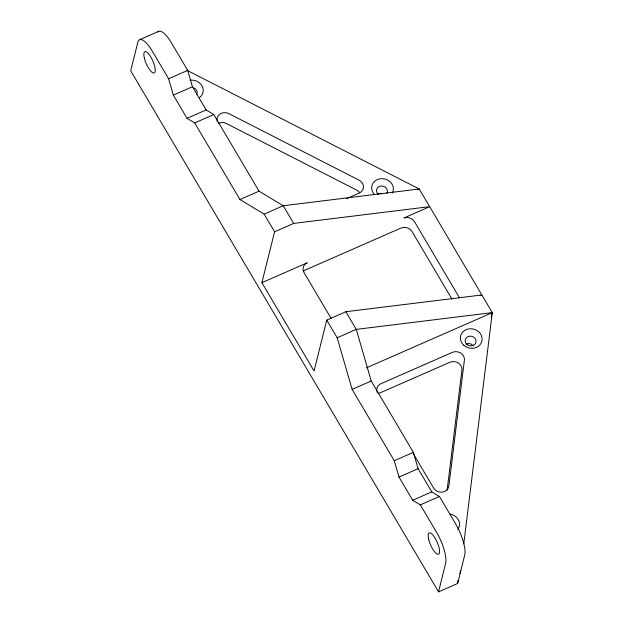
<?xml version="1.0" encoding="UTF-8"?>
<svg xmlns="http://www.w3.org/2000/svg" width="623" height="623" viewBox="0 0 623 623"><rect width="100%" height="100%" fill="white"/><g stroke="black" fill="none" stroke-linecap="round" stroke-linejoin="round"><path stroke-width="0.93" d="M447.112 490.2L461.923 370.101A8.216 7.274 14 0 0 458.349 363.038A8.216 7.274 14 0 0 449.899 362.259L378.511 393.572M480.084 295.746L481.852 294.967L345.851 311.726L326.748 320.105L314.062 370.981L261.894 282.671L274.579 231.795L264.144 214.133L239.956 199.539L194.695 122.926L187.04 118.308L173.342 95.124L168.607 78.771L152.3 51.172A24.64 7.531 66.3 0 0 137.792 42.419L130.713 70.82L438.545 591.85L457.64 583.471L457.998 580.581M460.101 573.596L460.459 570.707M463.785 543.747L492.287 312.629L419.24 188.995L186.947 70.282M491.165 317.123L492.287 312.629L356.286 329.388L337.183 337.767L352.135 389.406L394.266 460.716L399 477.07L412.691 500.246L420.354 504.871L436.653 532.463A24.64 7.531 66.3 0 1 445.624 563.449L438.545 591.85M457.64 583.471L464.719 555.07A24.64 7.531 66.3 0 0 455.756 524.091L439.449 496.492L431.794 491.874L418.095 468.691L413.361 452.337L371.23 381.027L356.286 329.388L345.851 311.726M139.747 39.677L158.849 31.306M168.607 78.771L187.71 70.399L171.403 42.8A24.64 7.531 66.3 0 0 157.915 31.937M173.342 95.124L192.437 86.745L187.71 70.399M187.04 118.308L206.135 109.928L213.79 114.554L259.059 191.16L283.239 205.754L293.674 223.416L429.675 206.657L404.023 217.941A8.216 7.274 14 0 1 414.49 221.656L458.84 296.719A8.216 7.274 14 0 1 459.385 297.856M194.695 122.926L213.79 114.554M239.956 199.539L259.059 191.16M264.144 214.133L283.239 205.754L419.24 188.995L417.472 189.774M346.731 198.558L359.198 193.091A8.216 7.274 14 0 0 363.45 186.791A8.216 7.274 14 0 0 359.012 180.148L228.882 113.643A8.216 7.274 14 0 0 219.818 114.157A8.216 7.274 14 0 0 217.443 121.944M274.579 231.795L293.674 223.416M261.894 282.671L307.248 262.774A8.216 7.274 14 0 0 304.001 272.539L331.101 318.408M366.433 367.827L492.287 312.629M352.135 389.406L371.23 381.027M394.266 460.716L413.361 452.337M399 477.07L418.095 468.691M412.691 500.246L431.794 491.874M420.354 504.871L439.449 496.492M451.94 299.095L412.029 231.538A8.216 7.274 14 0 0 400.955 228.057L305.465 269.938A8.216 7.274 14 0 0 303.354 271.317M413.322 453.708L433.592 488.011A8.216 7.274 14 0 0 442.338 492.131A8.216 7.274 14 0 0 448.864 486.088L464.384 360.219A8.216 7.274 14 0 0 460.818 353.155A8.216 7.274 14 0 0 452.36 352.384L380.972 383.69A8.216 7.274 14 0 0 376.977 391.735M192.437 86.745L206.135 109.928M326.748 320.105L337.183 337.767M378.192 194.244A5.475 4.852 14 0 1 377.6 187.702A5.475 4.852 14 0 1 384.757 186.861A5.475 4.852 14 0 1 386.844 193.223M377.468 193.878A5.475 4.852 14 0 1 381.883 193.784M374.532 194.625A10.965 9.703 14 0 1 374.197 181.706A10.965 9.703 14 0 1 388.425 180.499A10.965 9.703 14 0 1 392.381 193.099M189.976 80.242A10.949 9.695 14 0 1 202.086 86.005A10.949 9.695 14 0 1 199.446 97.655M218.471 123.37A8.216 7.274 14 0 1 226.422 123.525L356.551 190.023A8.216 7.274 14 0 1 359.666 192.709M377.421 392.895A8.216 7.274 14 0 1 377.18 392.319M450.063 514.107A10.949 9.695 14 0 1 457.757 529.542M466.168 344.005A5.475 4.852 14 0 1 473.254 345.874M193.543 87.843A5.475 4.852 14 0 1 196.658 94.696M463.769 345.251A10.949 9.695 14 0 0 481.828 341.342A10.949 9.695 14 0 0 468.122 329.03A10.949 9.695 14 0 0 463.769 345.251M466.884 344.371A5.475 4.852 14 0 0 475.917 342.409A5.475 4.852 14 0 0 469.064 336.256A5.475 4.852 14 0 0 466.884 344.371M144.372 58.173A11.635 3.559 66.3 0 0 154.2 72.946A11.635 3.559 66.3 0 0 150.034 55.743A11.635 3.559 66.3 0 0 144.372 58.173M428.717 539.471A11.635 3.567 66.3 0 0 438.553 554.236A11.635 3.567 66.3 0 0 434.387 537.026A11.635 3.567 66.3 0 0 428.717 539.471"/></g></svg>
